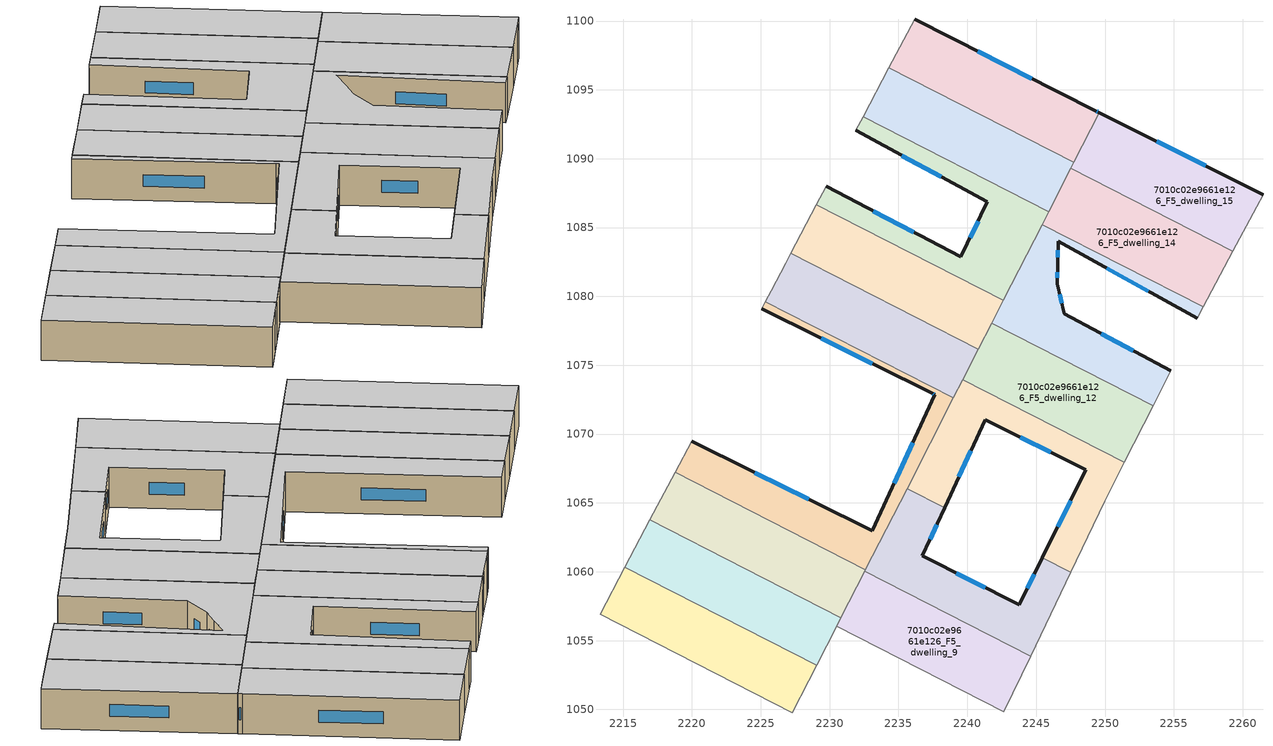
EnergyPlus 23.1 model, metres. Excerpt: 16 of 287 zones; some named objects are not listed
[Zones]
7010c02e9661e126_F5_dwelling_10
 floor to 7010c02e9661e126_F4_dwelling_10 (EU_floor_Construction): 2245.45,1061.01 2247.51,1059.96 2244.59,1053.86 2232.54,1060.02 2235.62,1066.04 2238.35,1064.65 2236.74,1061.15 2243.77,1057.6 z15
 wall outside (EU_wall_Construction): 2245.45,1061.01 2243.77,1057.6 2236.74,1061.15 2238.35,1064.65 z15:18
 wall to 7010c02e9661e126_F5_dwelling_11 (EU_wall_Construction): 2238.35,1064.65 2235.62,1066.04 / 2247.51,1059.96 2245.45,1061.01 z15:18
 wall adiabatic (EU_wall_Construction): 2244.59,1053.86 2247.51,1059.96 z15:18
 wall to 7010c02e9661e126_F5_dwelling_9 (EU_wall_Construction): 2232.54,1060.02 2244.59,1053.86 z15:18
 wall to 7010c02e9661e126_F5_dwelling_26 (EU_wall_Construction): 2235.62,1066.04 2232.6,1060.14 z15:18
 wall to 7010c02e9661e126_F5_dwelling_25 (EU_wall_Construction): 2232.6,1060.14 2232.54,1060.02 z15:18
 window (EU_Window_Construction): 2237.31,1062.38 2237.79,1063.42 / 2241.3,1058.85 2239.21,1059.91 / 2244.86,1059.82 2244.36,1058.8 z16.05:16.95
 ceiling to 7010c02e9661e126_F6_dwelling_10 (EU_floor_Construction): 2244.59,1053.86 2247.51,1059.96 2245.45,1061.01 2243.77,1057.6 2236.74,1061.15 2238.35,1064.65 2235.62,1066.04 2232.54,1060.02 z18
7010c02e9661e126_F5_dwelling_11
 floor to 7010c02e9661e126_F4_dwelling_11 (EU_floor_Construction): 2251.42,1067.96 2249.98,1065.12 2247.51,1059.96 2245.45,1061.01 2248.61,1067.4 2241.29,1071.04 2238.35,1064.65 2235.62,1066.04 2239.67,1073.96 z15
 wall outside (EU_wall_Construction): 2238.35,1064.65 2241.29,1071.04 2248.61,1067.4 2245.45,1061.01 z15:18
 wall to 7010c02e9661e126_F5_dwelling_12 (EU_wall_Construction): 2251.42,1067.96 2239.67,1073.96 z15:18
 wall adiabatic (EU_wall_Construction): 2247.51,1059.96 2249.98,1065.12 2251.42,1067.96 z15:18
 wall to 7010c02e9661e126_F5_dwelling_27 (EU_wall_Construction): 2239.67,1073.96 2239,1072.64 z15:18
 wall to 7010c02e9661e126_F5_dwelling_26 (EU_wall_Construction): 2239,1072.64 2235.62,1066.04 z15:18
 window (EU_Window_Construction): 2247.51,1065.16 2246.56,1063.25 / 2243.86,1069.77 2246.04,1068.68 / 2239.38,1066.89 2240.26,1068.8 z16.05:16.95
 ceiling to 7010c02e9661e126_F6_dwelling_11 (EU_floor_Construction): 2247.51,1059.96 2249.98,1065.12 2251.42,1067.96 2239.67,1073.96 2235.62,1066.04 2238.35,1064.65 2241.29,1071.04 2248.61,1067.4 2245.45,1061.01 z18
7010c02e9661e126_F5_dwelling_12
 floor to 7010c02e9661e126_F4_dwelling_12 (EU_floor_Construction): 2253.49,1072.07 2251.42,1067.96 2239.67,1073.96 2241.77,1078.06 z15
 wall to 7010c02e9661e126_F5_dwelling_13 (EU_wall_Construction): 2253.49,1072.07 2241.77,1078.06 z15:18
 wall adiabatic (EU_wall_Construction): 2251.42,1067.96 2253.49,1072.07 z15:18
 wall to 7010c02e9661e126_F5_dwelling_28 (EU_wall_Construction): 2241.77,1078.06 2240.8,1076.17 z15:18
 wall to 7010c02e9661e126_F5_dwelling_27 (EU_wall_Construction): 2240.8,1076.17 2239.67,1073.96 z15:18
 ceiling to 7010c02e9661e126_F6_dwelling_12 (EU_floor_Construction): 2251.42,1067.96 2253.49,1072.07 2241.77,1078.06 2239.67,1073.96 z18
7010c02e9661e126_F5_dwelling_13
 floor to 7010c02e9661e126_F4_dwelling_13 (EU_floor_Construction): 2257.12,1079.23 2256.68,1078.41 2246.59,1083.99 2246.56,1082.2 2246.54,1080.9 2247.04,1078.73 2254.76,1074.59 2253.49,1072.07 2241.77,1078.06 2245.43,1085.22 z15
 wall outside (EU_wall_Construction): 2254.76,1074.59 2247.04,1078.73 2246.54,1080.9 2246.56,1082.2 2246.59,1083.99 2256.68,1078.41 z15:18
 wall adiabatic (EU_wall_Construction): 2253.49,1072.07 2254.76,1074.59 / 2256.68,1078.41 2257.12,1079.23 z15:18
 wall to 7010c02e9661e126_F5_dwelling_14 (EU_wall_Construction): 2257.12,1079.23 2245.43,1085.22 z15:18
 wall to 7010c02e9661e126_F5_dwelling_29 (EU_wall_Construction): 2245.43,1085.22 2242.61,1079.7 z15:18
 wall to 7010c02e9661e126_F5_dwelling_28 (EU_wall_Construction): 2242.61,1079.7 2241.77,1078.06 z15:18
 window (EU_Window_Construction): 2246.54,1081.36 2246.55,1081.75 / 2246.86,1079.49 2246.71,1080.14 / 2252.05,1076.04 2249.74,1077.28 / 2250.13,1082.04 2253.15,1080.37 / 2246.57,1082.83 2246.58,1083.36 z16.05:16.95
 ceiling to 7010c02e9661e126_F6_dwelling_13 (EU_floor_Construction): 2254.76,1074.59 2247.04,1078.73 2246.54,1080.9 2246.56,1082.2 2246.59,1083.99 2256.68,1078.41 2257.12,1079.23 2245.43,1085.22 2241.77,1078.06 2253.49,1072.07 z18
7010c02e9661e126_F5_dwelling_14
 floor to 7010c02e9661e126_F4_dwelling_14 (EU_floor_Construction): 2259.3,1083.3 2257.12,1079.23 2245.43,1085.22 2247.53,1089.32 z15
 wall to 7010c02e9661e126_F5_dwelling_15 (EU_wall_Construction): 2259.3,1083.3 2247.53,1089.32 z15:18
 wall adiabatic (EU_wall_Construction): 2257.12,1079.23 2259.3,1083.3 z15:18
 wall to 7010c02e9661e126_F5_dwelling_30 (EU_wall_Construction): 2247.53,1089.32 2245.91,1086.15 z15:18
 wall to 7010c02e9661e126_F5_dwelling_29 (EU_wall_Construction): 2245.91,1086.15 2245.43,1085.22 z15:18
 ceiling to 7010c02e9661e126_F6_dwelling_14 (EU_floor_Construction): 2257.12,1079.23 2259.3,1083.3 2247.53,1089.32 2245.43,1085.22 z18
7010c02e9661e126_F5_dwelling_15
 floor to 7010c02e9661e126_F4_dwelling_15 (EU_floor_Construction): 2261.47,1087.38 2261.01,1086.51 2259.3,1083.3 2247.53,1089.32 2249.59,1093.34 z15
 wall outside (EU_wall_Construction): 2261.47,1087.38 2249.59,1093.34 z15:18
 wall adiabatic (EU_wall_Construction): 2259.3,1083.3 2261.01,1086.51 2261.47,1087.38 z15:18
 wall to 7010c02e9661e126_F5_dwelling_31 (EU_wall_Construction): 2249.59,1093.34 2247.74,1089.73 z15:18
 wall to 7010c02e9661e126_F5_dwelling_30 (EU_wall_Construction): 2247.74,1089.73 2247.53,1089.32 z15:18
 window (EU_Window_Construction): 2257.31,1089.47 2253.76,1091.25 z16.05:16.95
 ceiling to 7010c02e9661e126_F6_dwelling_15 (EU_floor_Construction): 2259.3,1083.3 2261.01,1086.51 2261.47,1087.38 2249.59,1093.34 2247.53,1089.32 z18
7010c02e9661e126_F5_dwelling_23
 floor to 7010c02e9661e126_F4_dwelling_23 (EU_floor_Construction): 2229.05,1053.21 2227.29,1049.76 2213.32,1056.91 2215.13,1060.33 z15
 wall to 7010c02e9661e126_F5_dwelling_24 (EU_wall_Construction): 2229.05,1053.21 2215.13,1060.33 z15:18
 wall to 7010c02e9661e126_F5_dwelling_22 (EU_wall_Construction): 2213.32,1056.91 2227.29,1049.76 z15:18
 wall adiabatic (EU_wall_Construction): 2215.13,1060.33 2213.32,1056.91 z15:18
 wall to 7010c02e9661e126_F5_dwelling_8 (EU_wall_Construction): 2228.49,1052.1 2229.05,1053.21 z15:18
 wall to 7010c02e9661e126_F5_dwelling_7 (EU_wall_Construction): 2227.29,1049.76 2228.49,1052.1 z15:18
 ceiling to 7010c02e9661e126_F6_dwelling_23 (EU_floor_Construction): 2227.29,1049.76 2229.05,1053.21 2215.13,1060.33 2213.32,1056.91 z18
7010c02e9661e126_F5_dwelling_24
 floor to 7010c02e9661e126_F4_dwelling_24 (EU_floor_Construction): 2230.82,1056.67 2229.05,1053.21 2215.13,1060.33 2216.95,1063.77 z15
 wall to 7010c02e9661e126_F5_dwelling_25 (EU_wall_Construction): 2230.82,1056.67 2216.95,1063.77 z15:18
 wall adiabatic (EU_wall_Construction): 2216.95,1063.77 2215.13,1060.33 z15:18
 wall to 7010c02e9661e126_F5_dwelling_9 (EU_wall_Construction): 2230.51,1056.05 2230.82,1056.67 z15:18
 wall to 7010c02e9661e126_F5_dwelling_8 (EU_wall_Construction): 2229.05,1053.21 2230.51,1056.05 z15:18
 ceiling to 7010c02e9661e126_F6_dwelling_24 (EU_floor_Construction): 2229.05,1053.21 2230.82,1056.67 2216.95,1063.77 2215.13,1060.33 z18
7010c02e9661e126_F5_dwelling_25
 floor to 7010c02e9661e126_F4_dwelling_25 (EU_floor_Construction): 2232.6,1060.14 2230.82,1056.67 2216.95,1063.77 2218.77,1067.22 z15
 wall to 7010c02e9661e126_F5_dwelling_26 (EU_wall_Construction): 2232.6,1060.14 2218.77,1067.22 z15:18
 wall adiabatic (EU_wall_Construction): 2218.77,1067.22 2216.95,1063.77 z15:18
 wall to 7010c02e9661e126_F5_dwelling_9 (EU_wall_Construction): 2230.83,1056.67 2232.54,1060.02 z15:18
 ceiling to 7010c02e9661e126_F6_dwelling_25 (EU_floor_Construction): 2230.82,1056.67 2232.6,1060.14 2218.77,1067.22 2216.95,1063.77 z18
7010c02e9661e126_F5_dwelling_26
 floor to 7010c02e9661e126_F4_dwelling_26 (EU_floor_Construction): 2237.44,1072.95 2225.06,1079.11 2225.34,1079.63 2239,1072.64 2232.6,1060.14 2218.77,1067.22 2219.97,1069.49 2233.08,1062.97 2237.65,1072.85 z15
 wall outside (EU_wall_Construction): 2225.06,1079.11 2237.44,1072.95 2237.65,1072.85 2233.08,1062.97 2219.97,1069.49 z15:18
 wall adiabatic (EU_wall_Construction): 2225.34,1079.63 2225.06,1079.11 / 2219.97,1069.49 2218.77,1067.22 z15:18
 wall to 7010c02e9661e126_F5_dwelling_27 (EU_wall_Construction): 2239,1072.64 2225.34,1079.63 z15:18
 window (EU_Window_Construction): 2228.49,1065.26 2224.57,1067.21 / 2236.05,1069.39 2234.68,1066.44 / 2237.52,1072.92 2237.57,1072.89 / 2229.41,1076.95 2233.1,1075.11 z16.05:16.95
 ceiling to 7010c02e9661e126_F6_dwelling_26 (EU_floor_Construction): 2232.6,1060.14 2239,1072.64 2225.34,1079.63 2225.06,1079.11 2237.44,1072.95 2237.65,1072.85 2233.08,1062.97 2219.97,1069.49 2218.77,1067.22 z18
7010c02e9661e126_F5_dwelling_27
 floor to 7010c02e9661e126_F4_dwelling_27 (EU_floor_Construction): 2240.8,1076.17 2239,1072.64 2225.34,1079.63 2225.76,1080.4 2226.81,1082.4 2227.19,1083.13 z15
 wall to 7010c02e9661e126_F5_dwelling_28 (EU_wall_Construction): 2240.8,1076.17 2227.19,1083.13 z15:18
 wall adiabatic (EU_wall_Construction): 2227.19,1083.13 2226.81,1082.4 2225.76,1080.4 2225.34,1079.63 z15:18
 ceiling to 7010c02e9661e126_F6_dwelling_27 (EU_floor_Construction): 2239,1072.64 2240.8,1076.17 2227.19,1083.13 2226.81,1082.4 2225.76,1080.4 2225.34,1079.63 z18
7010c02e9661e126_F5_dwelling_28
 floor to 7010c02e9661e126_F4_dwelling_28 (EU_floor_Construction): 2242.61,1079.71 2240.8,1076.17 2227.19,1083.13 2229.05,1086.65 z15
 wall adiabatic (EU_wall_Construction): 2229.05,1086.65 2227.19,1083.13 z15:18
 wall to 7010c02e9661e126_F5_dwelling_29 (EU_wall_Construction): 2242.61,1079.71 2229.05,1086.65 z15:18
 ceiling to 7010c02e9661e126_F6_dwelling_28 (EU_floor_Construction): 2240.8,1076.17 2242.61,1079.71 2229.05,1086.65 2227.19,1083.13 z18
7010c02e9661e126_F5_dwelling_29
 floor to 7010c02e9661e126_F4_dwelling_29 (EU_floor_Construction): 2245.91,1086.15 2242.61,1079.71 2229.05,1086.65 2229.76,1087.99 2239.54,1082.88 2241.45,1086.86 2231.91,1092.05 2232.43,1093.05 z15
 wall outside (EU_wall_Construction): 2231.91,1092.05 2241.45,1086.86 2239.54,1082.88 2229.76,1087.99 z15:18
 wall adiabatic (EU_wall_Construction): 2232.43,1093.05 2231.91,1092.05 / 2229.76,1087.99 2229.05,1086.65 z15:18
 wall to 7010c02e9661e126_F5_dwelling_30 (EU_wall_Construction): 2245.91,1086.15 2232.43,1093.05 z15:18
 window (EU_Window_Construction): 2235.25,1090.23 2238.11,1088.68 / 2236.11,1084.67 2233.18,1086.2 / 2240.78,1085.47 2240.21,1084.28 z16.05:16.95
 ceiling to 7010c02e9661e126_F6_dwelling_29 (EU_floor_Construction): 2242.61,1079.71 2245.91,1086.15 2232.43,1093.05 2231.91,1092.05 2241.45,1086.86 2239.54,1082.88 2229.76,1087.99 2229.05,1086.65 z18
7010c02e9661e126_F5_dwelling_30
 floor to 7010c02e9661e126_F4_dwelling_30 (EU_floor_Construction): 2247.74,1089.73 2245.91,1086.15 2232.43,1093.05 2234.31,1096.6 z15
 wall adiabatic (EU_wall_Construction): 2234.31,1096.6 2232.43,1093.05 z15:18
 wall to 7010c02e9661e126_F5_dwelling_31 (EU_wall_Construction): 2247.74,1089.73 2234.31,1096.6 z15:18
 ceiling to 7010c02e9661e126_F6_dwelling_30 (EU_floor_Construction): 2245.91,1086.15 2247.74,1089.73 2234.31,1096.6 2232.43,1093.05 z18
7010c02e9661e126_F5_dwelling_31
 floor to 7010c02e9661e126_F4_dwelling_31 (EU_floor_Construction): 2249.3,1093.49 2249.59,1093.34 2247.74,1089.73 2234.31,1096.6 2236.18,1100.13 z15
 wall outside (EU_wall_Construction): 2249.59,1093.34 2249.3,1093.49 2236.18,1100.13 z15:18
 wall adiabatic (EU_wall_Construction): 2236.18,1100.13 2234.31,1096.6 z15:18
 window (EU_Window_Construction): 2244.69,1095.82 2240.78,1097.8 / 2249.49,1093.4 2249.4,1093.44 z16.05:16.95
 ceiling to 7010c02e9661e126_F6_dwelling_31 (EU_floor_Construction): 2247.74,1089.73 2249.59,1093.34 2249.3,1093.49 2236.18,1100.13 2234.31,1096.6 z18
7010c02e9661e126_F5_dwelling_9
 floor to 7010c02e9661e126_F4_dwelling_9 (EU_floor_Construction): 2244.59,1053.86 2242.66,1049.83 2230.51,1056.05 2232.54,1060.02 z15
 wall adiabatic (EU_wall_Construction): 2242.66,1049.83 2244.59,1053.86 z15:18
 wall to 7010c02e9661e126_F5_dwelling_8 (EU_wall_Construction): 2230.51,1056.05 2242.66,1049.83 z15:18
 ceiling to 7010c02e9661e126_F6_dwelling_9 (EU_floor_Construction): 2242.66,1049.83 2244.59,1053.86 2232.54,1060.02 2230.51,1056.05 z18
[Building]
EU S2 Campaign: North Axis=0; Terrain=City; Solar Distribution=FullExterior
[Site:Location]
Bologna: Latitude=44.5; Longitude=11.25; Time Zone=1; Elevation=37
[SizingPeriod:WeatherFileDays]
AnnualSizingPeriod: Begin Month=1; Begin Day of Month=1; End Month=12; End Day of Month=31; Day of Week for Start Day=Monday; Use Weather File Daylight Saving Period=No; Use Weather File Rain and Snow Indicators=No
[MATERIAL]
EU_InternalMass_Material: Roughness=MediumRough; Thickness=0.1; Conductivity=1; Density=1800; Specific Heat=900; Thermal Absorptance=0.9; Solar Absorptance=0.7; Visible Absorptance=0.7
[MATERIAL:NOMASS] Roughness=MediumRough; Thermal Absorptance=0.9; Solar Absorptance=0.7; Visible Absorptance=0.7
Name | Thermal Resistance
EU_wall_NoMass | 0.890213
EU_floor_NoMass | 0.79516
[WINDOWMATERIAL:SIMPLEGLAZINGSYSTEM]
EU_Window_SimpleGlazing: UFactor=4.49146; Solar Heat Gain Coefficient=0.85; Visible Transmittance=0.85
[CONSTRUCTION]
EU_wall_Construction: EU_wall_NoMass
EU_floor_Construction: EU_floor_NoMass
EU_Window_Construction: EU_Window_SimpleGlazing
EU_InternalMass_Construction: EU_InternalMass_Material
[ZONE] Type=1; Multiplier=1; Ceiling Height=autocalculate; Floor Area=autocalculate; Part of Total Floor Area=Yes
Name | Volume
7010c02e9661e126_F5_dwelling_10 | 182.054
7010c02e9661e126_F5_dwelling_11 | 182.031
7010c02e9661e126_F5_dwelling_12; 7010c02e9661e126_F5_dwelling_30 | 182.048
7010c02e9661e126_F5_dwelling_13 | 182.024
7010c02e9661e126_F5_dwelling_14 | 182.069
7010c02e9661e126_F5_dwelling_15 | 182.025
7010c02e9661e126_F5_dwelling_23; 7010c02e9661e126_F5_dwelling_25 | 182.029
7010c02e9661e126_F5_dwelling_24 | 182.068
7010c02e9661e126_F5_dwelling_26 | 182.053
7010c02e9661e126_F5_dwelling_27 | 182.037
7010c02e9661e126_F5_dwelling_28 | 182.043
7010c02e9661e126_F5_dwelling_29 | 182.046
7010c02e9661e126_F5_dwelling_31 | 182.027
7010c02e9661e126_F5_dwelling_9 | 182.049
[INTERNALMASS] Construction=EU_InternalMass_Construction
Name | Zone or ZoneList | Surface Area
7010c02e9661e126_F5_dwelling_9_EU_InternalMass | 7010c02e9661e126_F5_dwelling_9 | 60.6832
7010c02e9661e126_F5_dwelling_10_EU_InternalMass | 7010c02e9661e126_F5_dwelling_10 | 60.6848
7010c02e9661e126_F5_dwelling_11_EU_InternalMass | 7010c02e9661e126_F5_dwelling_11 | 60.6769
7010c02e9661e126_F5_dwelling_12_EU_InternalMass | 7010c02e9661e126_F5_dwelling_12 | 60.6824
7010c02e9661e126_F5_dwelling_13_EU_InternalMass | 7010c02e9661e126_F5_dwelling_13 | 60.6746
7010c02e9661e126_F5_dwelling_14_EU_InternalMass | 7010c02e9661e126_F5_dwelling_14 | 60.6899
7010c02e9661e126_F5_dwelling_15_EU_InternalMass | 7010c02e9661e126_F5_dwelling_15 | 60.6749
7010c02e9661e126_F5_dwelling_23_EU_InternalMass | 7010c02e9661e126_F5_dwelling_23 | 60.6758
7010c02e9661e126_F5_dwelling_24_EU_InternalMass | 7010c02e9661e126_F5_dwelling_24 | 60.6895
7010c02e9661e126_F5_dwelling_25_EU_InternalMass | 7010c02e9661e126_F5_dwelling_25 | 60.6767
7010c02e9661e126_F5_dwelling_26_EU_InternalMass | 7010c02e9661e126_F5_dwelling_26 | 60.6841
7010c02e9661e126_F5_dwelling_27_EU_InternalMass | 7010c02e9661e126_F5_dwelling_27 | 60.679
7010c02e9661e126_F5_dwelling_28_EU_InternalMass | 7010c02e9661e126_F5_dwelling_28 | 60.681
7010c02e9661e126_F5_dwelling_29_EU_InternalMass | 7010c02e9661e126_F5_dwelling_29 | 60.6822
7010c02e9661e126_F5_dwelling_30_EU_InternalMass | 7010c02e9661e126_F5_dwelling_30 | 60.6828
7010c02e9661e126_F5_dwelling_31_EU_InternalMass | 7010c02e9661e126_F5_dwelling_31 | 60.6757
[OTHEREQUIPMENT] Fuel Type=Electricity; Design Level Calculation Method=Watts/Area; Power per Zone Floor Area=1; Fraction Latent=0; Fraction Radiant=0; Fraction Lost=0; Carbon Dioxide Generation Rate=0; EndUse Subcategory=EU_Step8_InternalGains
Name | Zone or ZoneList or Space or SpaceList | Schedule
EU_Step8_InternalGain_7010c02e9661e126_F5_dwelling_9_f000 | 7010c02e9661e126_F5_dwelling_9 | EU_Step8_GainSchedule_7010c02e9661e126_F5_dwelling_9_f000
EU_Step8_InternalGain_7010c02e9661e126_F5_dwelling_10_f000 | 7010c02e9661e126_F5_dwelling_10 | EU_Step8_GainSchedule_7010c02e9661e126_F5_dwelling_10_f000
EU_Step8_InternalGain_7010c02e9661e126_F5_dwelling_11_f000 | 7010c02e9661e126_F5_dwelling_11 | EU_Step8_GainSchedule_7010c02e9661e126_F5_dwelling_11_f000
EU_Step8_InternalGain_7010c02e9661e126_F5_dwelling_12_f000 | 7010c02e9661e126_F5_dwelling_12 | EU_Step8_GainSchedule_7010c02e9661e126_F5_dwelling_12_f000
EU_Step8_InternalGain_7010c02e9661e126_F5_dwelling_13_f000 | 7010c02e9661e126_F5_dwelling_13 | EU_Step8_GainSchedule_7010c02e9661e126_F5_dwelling_13_f000
EU_Step8_InternalGain_7010c02e9661e126_F5_dwelling_14_f000 | 7010c02e9661e126_F5_dwelling_14 | EU_Step8_GainSchedule_7010c02e9661e126_F5_dwelling_14_f000
EU_Step8_InternalGain_7010c02e9661e126_F5_dwelling_15_f000 | 7010c02e9661e126_F5_dwelling_15 | EU_Step8_GainSchedule_7010c02e9661e126_F5_dwelling_15_f000
EU_Step8_InternalGain_7010c02e9661e126_F5_dwelling_23_f000 | 7010c02e9661e126_F5_dwelling_23 | EU_Step8_GainSchedule_7010c02e9661e126_F5_dwelling_23_f000
EU_Step8_InternalGain_7010c02e9661e126_F5_dwelling_24_f000 | 7010c02e9661e126_F5_dwelling_24 | EU_Step8_GainSchedule_7010c02e9661e126_F5_dwelling_24_f000
EU_Step8_InternalGain_7010c02e9661e126_F5_dwelling_25_f000 | 7010c02e9661e126_F5_dwelling_25 | EU_Step8_GainSchedule_7010c02e9661e126_F5_dwelling_25_f000
EU_Step8_InternalGain_7010c02e9661e126_F5_dwelling_26_f000 | 7010c02e9661e126_F5_dwelling_26 | EU_Step8_GainSchedule_7010c02e9661e126_F5_dwelling_26_f000
EU_Step8_InternalGain_7010c02e9661e126_F5_dwelling_27_f000 | 7010c02e9661e126_F5_dwelling_27 | EU_Step8_GainSchedule_7010c02e9661e126_F5_dwelling_27_f000
EU_Step8_InternalGain_7010c02e9661e126_F5_dwelling_28_f000 | 7010c02e9661e126_F5_dwelling_28 | EU_Step8_GainSchedule_7010c02e9661e126_F5_dwelling_28_f000
EU_Step8_InternalGain_7010c02e9661e126_F5_dwelling_29_f000 | 7010c02e9661e126_F5_dwelling_29 | EU_Step8_GainSchedule_7010c02e9661e126_F5_dwelling_29_f000
EU_Step8_InternalGain_7010c02e9661e126_F5_dwelling_30_f000 | 7010c02e9661e126_F5_dwelling_30 | EU_Step8_GainSchedule_7010c02e9661e126_F5_dwelling_30_f000
EU_Step8_InternalGain_7010c02e9661e126_F5_dwelling_31_f000 | 7010c02e9661e126_F5_dwelling_31 | EU_Step8_GainSchedule_7010c02e9661e126_F5_dwelling_31_f000
[ZONEVENTILATION:DESIGNFLOWRATE] Schedule=EU_AlwaysOn; Design Flow Rate Calculation Method=AirChanges/Hour; Air Changes per Hour=0.718634; Ventilation Type=Natural; Fan Pressure Rise=0; Fan Total Efficiency=1; Constant Term Coefficient=1; Temperature Term Coefficient=0; Velocity Term Coefficient=0; Velocity Squared Term Coefficient=0; Minimum Indoor Temperature=-100; Maximum Indoor Temperature=100; Delta Temperature=-100; Minimum Outdoor Temperature=-100; Maximum Outdoor Temperature=100; Maximum Wind Speed=40
Name | Zone or ZoneList or Space or SpaceList
EU_ConstantAir_7010c02e9661e126_F5_dwelling_9 | 7010c02e9661e126_F5_dwelling_9
EU_ConstantAir_7010c02e9661e126_F5_dwelling_10 | 7010c02e9661e126_F5_dwelling_10
EU_ConstantAir_7010c02e9661e126_F5_dwelling_11 | 7010c02e9661e126_F5_dwelling_11
EU_ConstantAir_7010c02e9661e126_F5_dwelling_12 | 7010c02e9661e126_F5_dwelling_12
EU_ConstantAir_7010c02e9661e126_F5_dwelling_13 | 7010c02e9661e126_F5_dwelling_13
EU_ConstantAir_7010c02e9661e126_F5_dwelling_14 | 7010c02e9661e126_F5_dwelling_14
EU_ConstantAir_7010c02e9661e126_F5_dwelling_15 | 7010c02e9661e126_F5_dwelling_15
EU_ConstantAir_7010c02e9661e126_F5_dwelling_23 | 7010c02e9661e126_F5_dwelling_23
EU_ConstantAir_7010c02e9661e126_F5_dwelling_24 | 7010c02e9661e126_F5_dwelling_24
EU_ConstantAir_7010c02e9661e126_F5_dwelling_25 | 7010c02e9661e126_F5_dwelling_25
EU_ConstantAir_7010c02e9661e126_F5_dwelling_26 | 7010c02e9661e126_F5_dwelling_26
EU_ConstantAir_7010c02e9661e126_F5_dwelling_27 | 7010c02e9661e126_F5_dwelling_27
EU_ConstantAir_7010c02e9661e126_F5_dwelling_28 | 7010c02e9661e126_F5_dwelling_28
EU_ConstantAir_7010c02e9661e126_F5_dwelling_29 | 7010c02e9661e126_F5_dwelling_29
EU_ConstantAir_7010c02e9661e126_F5_dwelling_30 | 7010c02e9661e126_F5_dwelling_30
EU_ConstantAir_7010c02e9661e126_F5_dwelling_31 | 7010c02e9661e126_F5_dwelling_31
[HVACTEMPLATE:ZONE:IDEALLOADSAIRSYSTEM] System Availability Schedule=EU_AlwaysOn; Maximum Heating Supply Air Temperature=50; Minimum Cooling Supply Air Temperature=13; Maximum Heating Supply Air Humidity Ratio=0.0156; Minimum Cooling Supply Air Humidity Ratio=0.0077; Heating Limit=NoLimit; Cooling Limit=NoLimit; Heating Availability Schedule=EU_AlwaysOn; Cooling Availability Schedule=EU_CoolingOff; Dehumidification Control Type=ConstantSensibleHeatRatio; Cooling Sensible Heat Ratio=0.7; Dehumidification Setpoint=60; Humidification Control Type=None; Humidification Setpoint=30; Outdoor Air Method=None; Outdoor Air Flow Rate per Person=0.00944; Outdoor Air Flow Rate per Zone Floor Area=0; Outdoor Air Flow Rate per Zone=0; Demand Controlled Ventilation Type=None; Outdoor Air Economizer Type=NoEconomizer; Heat Recovery Type=None; Sensible Heat Recovery Effectiveness=0.7; Latent Heat Recovery Effectiveness=0.65
Name | Template Thermostat
7010c02e9661e126_F5_dwelling_9 | EU_HeatOnly_7010c02e9661e126_F5_dwelling_9
7010c02e9661e126_F5_dwelling_10 | EU_HeatOnly_7010c02e9661e126_F5_dwelling_10
7010c02e9661e126_F5_dwelling_11 | EU_HeatOnly_7010c02e9661e126_F5_dwelling_11
7010c02e9661e126_F5_dwelling_12 | EU_HeatOnly_7010c02e9661e126_F5_dwelling_12
7010c02e9661e126_F5_dwelling_13 | EU_HeatOnly_7010c02e9661e126_F5_dwelling_13
7010c02e9661e126_F5_dwelling_14 | EU_HeatOnly_7010c02e9661e126_F5_dwelling_14
7010c02e9661e126_F5_dwelling_15 | EU_HeatOnly_7010c02e9661e126_F5_dwelling_15
7010c02e9661e126_F5_dwelling_23 | EU_HeatOnly_7010c02e9661e126_F5_dwelling_23
7010c02e9661e126_F5_dwelling_24 | EU_HeatOnly_7010c02e9661e126_F5_dwelling_24
7010c02e9661e126_F5_dwelling_25 | EU_HeatOnly_7010c02e9661e126_F5_dwelling_25
7010c02e9661e126_F5_dwelling_26 | EU_HeatOnly_7010c02e9661e126_F5_dwelling_26
7010c02e9661e126_F5_dwelling_27 | EU_HeatOnly_7010c02e9661e126_F5_dwelling_27
7010c02e9661e126_F5_dwelling_28 | EU_HeatOnly_7010c02e9661e126_F5_dwelling_28
7010c02e9661e126_F5_dwelling_29 | EU_HeatOnly_7010c02e9661e126_F5_dwelling_29
7010c02e9661e126_F5_dwelling_30 | EU_HeatOnly_7010c02e9661e126_F5_dwelling_30
7010c02e9661e126_F5_dwelling_31 | EU_HeatOnly_7010c02e9661e126_F5_dwelling_31
[SIZING:ZONE] Zone Cooling Design Supply Air Temperature Input Method=SupplyAirTemperature; Zone Cooling Design Supply Air Temperature=13; Zone Heating Design Supply Air Temperature Input Method=SupplyAirTemperature; Zone Heating Design Supply Air Temperature=50; Zone Cooling Design Supply Air Humidity Ratio=0.008; Zone Heating Design Supply Air Humidity Ratio=0.008; Cooling Design Air Flow Method=DesignDay; Cooling Design Air Flow Rate=0; Cooling Minimum Air Flow per Zone Floor Area=0.000762; Cooling Minimum Air Flow=0; Cooling Minimum Air Flow Fraction=0.2; Heating Design Air Flow Method=DesignDay; Heating Design Air Flow Rate=0; Heating Maximum Air Flow per Zone Floor Area=0.002032; Heating Maximum Air Flow=0.141576; Heating Maximum Air Flow Fraction=0.3; Account for Dedicated Outdoor Air System=No; Dedicated Outdoor Air System Control Strategy=NeutralSupplyAir; Dedicated Outdoor Air Low Setpoint Temperature for Design=autosize; Dedicated Outdoor Air High Setpoint Temperature for Design=autosize; Zone Load Sizing Method=Sensible Load Only No Latent Load; Zone Latent Cooling Design Supply Air Humidity Ratio Input Method=HumidityRatioDifference; Zone Cooling Design Supply Air Humidity Ratio Difference=0.005; Zone Latent Heating Design Supply Air Humidity Ratio Input Method=HumidityRatioDifference; Zone Humidification Design Supply Air Humidity Ratio Difference=0.005
7010c02e9661e126_F5_dwelling_9; 7010c02e9661e126_F5_dwelling_10; 7010c02e9661e126_F5_dwelling_11; 7010c02e9661e126_F5_dwelling_12; 7010c02e9661e126_F5_dwelling_13; 7010c02e9661e126_F5_dwelling_14; 7010c02e9661e126_F5_dwelling_15; 7010c02e9661e126_F5_dwelling_23; 7010c02e9661e126_F5_dwelling_24; 7010c02e9661e126_F5_dwelling_25; 7010c02e9661e126_F5_dwelling_26; 7010c02e9661e126_F5_dwelling_27; 7010c02e9661e126_F5_dwelling_28; 7010c02e9661e126_F5_dwelling_29; 7010c02e9661e126_F5_dwelling_30; 7010c02e9661e126_F5_dwelling_31
[SCHEDULE:CONSTANT]
Name | Hourly Value
EU_AlwaysOn | 1
EU_CoolingOff | 0
[SCHEDULE:FILE] Column Number=1; Rows to Skip at Top=0; Number of Hours of Data=8760; Column Separator=Comma; Interpolate to Timestep=No; Minutes per Item=60; Adjust Schedule for Daylight Savings=Yes
Name | File
EU_Step8_GainSchedule_7010c02e9661e126_F5_dwelling_9_f000 | ../../schedules/7010c02e9661e126/7010c02e9661e126_F5_dwelling_9_f000_gain.csv
EU_Step8_GainSchedule_7010c02e9661e126_F5_dwelling_10_f000 | ../../schedules/7010c02e9661e126/7010c02e9661e126_F5_dwelling_10_f000_gain.csv
EU_Step8_GainSchedule_7010c02e9661e126_F5_dwelling_11_f000 | ../../schedules/7010c02e9661e126/7010c02e9661e126_F5_dwelling_11_f000_gain.csv
EU_Step8_GainSchedule_7010c02e9661e126_F5_dwelling_12_f000 | ../../schedules/7010c02e9661e126/7010c02e9661e126_F5_dwelling_12_f000_gain.csv
EU_Step8_GainSchedule_7010c02e9661e126_F5_dwelling_13_f000 | ../../schedules/7010c02e9661e126/7010c02e9661e126_F5_dwelling_13_f000_gain.csv
EU_Step8_GainSchedule_7010c02e9661e126_F5_dwelling_14_f000 | ../../schedules/7010c02e9661e126/7010c02e9661e126_F5_dwelling_14_f000_gain.csv
EU_Step8_GainSchedule_7010c02e9661e126_F5_dwelling_15_f000 | ../../schedules/7010c02e9661e126/7010c02e9661e126_F5_dwelling_15_f000_gain.csv
EU_Step8_GainSchedule_7010c02e9661e126_F5_dwelling_23_f000 | ../../schedules/7010c02e9661e126/7010c02e9661e126_F5_dwelling_23_f000_gain.csv
EU_Step8_GainSchedule_7010c02e9661e126_F5_dwelling_24_f000 | ../../schedules/7010c02e9661e126/7010c02e9661e126_F5_dwelling_24_f000_gain.csv
EU_Step8_GainSchedule_7010c02e9661e126_F5_dwelling_25_f000 | ../../schedules/7010c02e9661e126/7010c02e9661e126_F5_dwelling_25_f000_gain.csv
EU_Step8_GainSchedule_7010c02e9661e126_F5_dwelling_26_f000 | ../../schedules/7010c02e9661e126/7010c02e9661e126_F5_dwelling_26_f000_gain.csv
EU_Step8_GainSchedule_7010c02e9661e126_F5_dwelling_27_f000 | ../../schedules/7010c02e9661e126/7010c02e9661e126_F5_dwelling_27_f000_gain.csv
EU_Step8_GainSchedule_7010c02e9661e126_F5_dwelling_28_f000 | ../../schedules/7010c02e9661e126/7010c02e9661e126_F5_dwelling_28_f000_gain.csv
EU_Step8_GainSchedule_7010c02e9661e126_F5_dwelling_29_f000 | ../../schedules/7010c02e9661e126/7010c02e9661e126_F5_dwelling_29_f000_gain.csv
EU_Step8_GainSchedule_7010c02e9661e126_F5_dwelling_30_f000 | ../../schedules/7010c02e9661e126/7010c02e9661e126_F5_dwelling_30_f000_gain.csv
EU_Step8_GainSchedule_7010c02e9661e126_F5_dwelling_31_f000 | ../../schedules/7010c02e9661e126/7010c02e9661e126_F5_dwelling_31_f000_gain.csv
